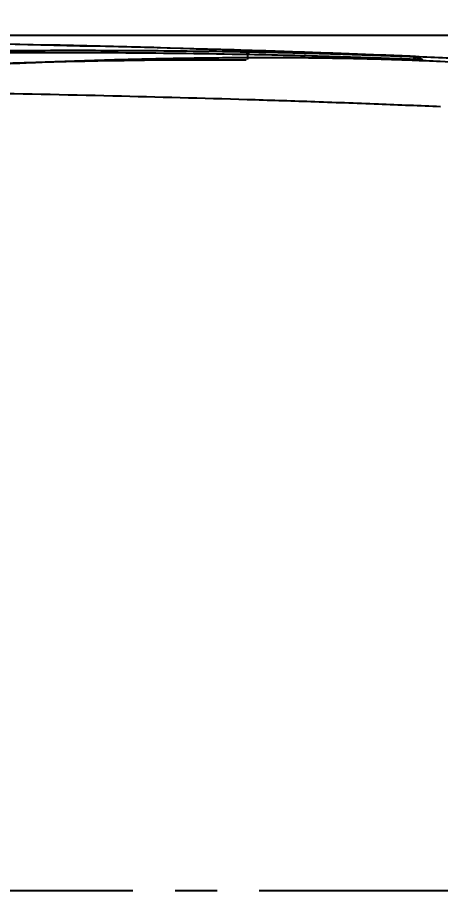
# Model space of a CAD drawing. Extents: x -2111 to 4214, y -25 to 2527.
# Drawn here: x -1580.9 to -1480.3, y 1797 to 2004.6 of the extents above; entities that cross this region are included whole.
import ezdxf

# ---------------------------------------------------------------- set-up
doc = ezdxf.new("R2010")
doc.units = 0
doc.header["$LTSCALE"] = 20
doc.header["$MEASUREMENT"] = 0
doc.linetypes.add('CENTER', pattern=[2, 1.25, -0.25, 0.25, -0.25])
doc.layers.get('0').update_dxf_attribs({"linetype": 'CONTINUOUS'})
doc.layers.get('DEFPOINTS').update_dxf_attribs({"linetype": 'CONTINUOUS'})
doc.layers.add('1', color=7, linetype='CONTINUOUS')
doc.layers.add('CENTER', color=2, linetype='CENTER')
doc.styles.get("Standard").update_dxf_attribs({"font": 'NanumGothic.ttf'})
doc.dimstyles.get("Standard").update_dxf_attribs({"dimtxt": 2.7, "dimasz": 2.5, "dimexe": 1.5, "dimexo": 1.5, "dimgap": 1.5, "dimtad": 1, "dimdec": 0, "dimlfac": 10, "dimzin": 0, "dimdsep": 46, "dimtxsty": 'Standard', "dimcen": 0, "dimclrt": 2, "dimadec": 0, "dimazin": 0, "dimtfac": 1, "dimtdec": 0, "dimtmove": 0, "dimatfit": 3, "dimfxl": 0, "dimtolj": 1, "dimtzin": 0, "dimarcsym": 0})

# ---------------------------------------------------------------- blocks, each defined once
blk = doc.blocks.new('*D66')
at = {"color": 3, "lineweight": -2}
for p, q in [((-1823.43, 1798.91), (-1823.43, 2090.98)), ((-1076.9, 1798.91), (-1076.9, 2090.98)), ((-1797.43, 2084.48), (-1102.9, 2084.48))]:
    blk.add_line(p, q, dxfattribs=at)
at = {"color": 3}
for points in [[(-1797.43, 2088.81), (-1797.43, 2080.15), (-1823.43, 2084.48)], [(-1102.9, 2088.81), (-1102.9, 2080.15), (-1076.9, 2084.48)]]:
    blk.add_solid(points, dxfattribs=at)
at = {"layer": 'DEFPOINTS', "color": 0}
for p in [(-1076.9, 2084.48), (-1823.43, 1796.96), (-1076.9, 1796.96)]:
    blk.add_point(p, dxfattribs=at)
at = {"color": 2, "insert": (-1450.17, 2111.35), "char_height": 26, "attachment_point": 5}
blk.add_mtext('\\A1;747', dxfattribs=at)
blk = doc.blocks.new('A$C0DC70F65')
at = {"layer": '1', "color": 7, "linetype": 'Continuous'}
for points, knots in [([(297.25, 404.06), (263.25, 405.13), (229.25, 405.84), (191.55, 406.41), (187.54, 406.47), (183.54, 406.52)], [0, 0, 0, 0, 0.893637, 0.893637, 1, 1, 1, 1]), ([(297.34, 404.02), (264.5, 405.04), (231.65, 405.72), (193.91, 406.29), (188.76, 406.36), (183.62, 406.43)], [0, 0, 0, 0, 0.863442, 0.863442, 1, 1, 1, 1]), ([(150.95, 400.48), (152.27, 400.6), (154.92, 400.85), (159.17, 401.19), (163.64, 401.52), (168.33, 401.83), (173.25, 402.12), (181.72, 402.58), (194.58, 403.12), (212.59, 403.65), (232.16, 403.98), (249.38, 404.1), (263.71, 404.08), (274.59, 404.02), (285.66, 403.91), (293.17, 403.79), (296.93, 403.73)], [0, 0, 0, 0, 0.041442, 0.082952, 0.124551, 0.166257, 0.208086, 0.250052, 0.373552, 0.500011, 0.62316, 0.749967, 0.812308, 0.874724, 0.937269, 1, 1, 1, 1]), ([(151.67, 400.32), (154.77, 400.59), (162.1, 401.16), (175.49, 401.95), (192.86, 402.68), (214.32, 403.26), (239.73, 403.59), (267.73, 403.58), (287.43, 403.32), (297.22, 403.14)], [0, 0, 0, 0, 0.097779, 0.217073, 0.350717, 0.501973, 0.665979, 0.836054, 1, 1, 1, 1]), ([(296.93, 403.73), (296.98, 403.73), (297.08, 403.73), (297.19, 403.73), (297.24, 403.73)], [0, 0, 0, 0, 0.499994, 1, 1, 1, 1]), ([(297.24, 403.73), (299.63, 403.68), (304.4, 403.59), (311.57, 403.42), (316.36, 403.28), (318.74, 403.21)], [0, 0, 0, 0, 0.336023, 0.669221, 1, 1, 1, 1]), ([(336.88, 402.61), (331.73, 402.83), (326.58, 403.03), (316.27, 403.42), (311.12, 403.6), (303.08, 403.87), (300.19, 403.97), (297.3, 404.06)], [0, 0, 0, 0, 0.390529, 0.390529, 0.781058, 0.781058, 1, 1, 1, 1]), ([(297.53, 403.14), (301.17, 403.07), (308.42, 402.91), (318.93, 402.61), (328.4, 402.3), (334.25, 402.09), (336.88, 401.98)], [0, 0, 0, 0, 0.28077, 0.55653, 0.801315, 1, 1, 1, 1]), ([(318.74, 403.21), (321.78, 403.12), (327.81, 402.93), (333.87, 402.69), (336.88, 402.57)], [0, 0, 0, 0, 0.50277, 1, 1, 1, 1]), ([(159.48, 396.13), (160.57, 396.23), (162.66, 396.42), (165.94, 396.7), (169.09, 396.96), (172.1, 397.2), (174.93, 397.42), (177.52, 397.61), (179.87, 397.79), (181.93, 397.94), (187.73, 398.35), (198.45, 399.07), (212.54, 399.87), (224.97, 400.46), (234.84, 400.86), (245.56, 401.22), (257.15, 401.52), (269.6, 401.74), (282.89, 401.87), (292.16, 401.85), (296.89, 401.85)], [0, 0, 0, 0, 0.039966, 0.076868, 0.110744, 0.141586, 0.169383, 0.194129, 0.215822, 0.234462, 0.250052, 0.370392, 0.499974, 0.562185, 0.627487, 0.695876, 0.767346, 0.84186, 0.919346, 1, 1, 1, 1]), ([(297.19, 402.3), (294.93, 402.29), (290.39, 402.26), (283.68, 402.18), (277.03, 402.06), (270.48, 401.92), (264.02, 401.74), (257.67, 401.54), (251.43, 401.32), (245.31, 401.08), (239.33, 400.82), (233.48, 400.54), (227.77, 400.26), (224.09, 400.06), (222.25, 399.96)], [0, 0, 0, 0, 0.083336, 0.166669, 0.25, 0.333332, 0.416664, 0.499997, 0.583331, 0.666666, 0.75, 0.833334, 0.916667, 1, 1, 1, 1]), ([(343.02, 401.4), (340.81, 401.5), (336.41, 401.68), (329.81, 401.9), (323.23, 402.07), (316.66, 402.19), (310.13, 402.27), (303.63, 402.31), (299.34, 402.3), (297.19, 402.3)], [0, 0, 0, 0, 0.142858, 0.285715, 0.428571, 0.571428, 0.714286, 0.857145, 1, 1, 1, 1]), ([(338.91, 401.7), (338.85, 401.76), (338.79, 401.83), (338.47, 402.1), (338.17, 402.28), (337.55, 402.53), (337.22, 402.6), (336.88, 402.61)], [0, 0, 0, 0, 0.115721, 0.115721, 0.557739, 0.557739, 1, 1, 1, 1]), ([(659.72, 377.87), (655.74, 378.3), (648.33, 379.1), (638.05, 380.19), (629.44, 381.08), (622.39, 381.8), (610.84, 382.96), (588.15, 385.19), (543.25, 389.33), (475.06, 394.85), (415.78, 398.68), (376.17, 400.76), (363.22, 401.4), (352.69, 401.89), (344.13, 402.27), (339.6, 402.46), (337.15, 402.56)], [0, 0, 0, 0, 0.037129, 0.069076, 0.095839, 0.117419, 0.13474, 0.203463, 0.328857, 0.552774, 0.837756, 0.879555, 0.92057, 0.957921, 0.977285, 1, 1, 1, 1]), ([(222.25, 394.17), (225.2, 394.12), (239.54, 393.86), (264.51, 393.33), (286.52, 392.73), (297.15, 392.41)], [0, 0, 0, 0, 0.118044, 0.573792, 1, 1, 1, 1]), ([(297.15, 392.41), (302.19, 392.26), (312.6, 391.92), (327.93, 391.36), (338.22, 390.94), (343.14, 390.73)], [0, 0, 0, 0, 0.328456, 0.678719, 1, 1, 1, 1])]:
    blk.add_open_spline(points, degree=3, knots=knots, dxfattribs=at)
for points, weights in [([(297.22, 403.14), (297.14, 403.49), (297.04, 403.69), (296.93, 403.73)], [1.02052492823, 0.993239880802, 0.993158600111, 1.02028108616]), ([(297.24, 403.73), (297.35, 403.68), (297.45, 403.48), (297.53, 403.14)], [1.01960529215, 0.99301287825, 0.993472719104, 1.02098481471]), ([(336.88, 401.98), (336.88, 402.33), (336.89, 402.53), (336.88, 402.57)], [1.02102063757, 0.993422161997, 0.99299968851, 1.01975321711]), ([(336.88, 402.57), (337.69, 402.54), (338.45, 402.2), (339.01, 401.56)], [0.996291251592, 0.898603593254, 0.852509860827, 0.858010054311]), ([(338.35, 401.62), (337.89, 401.85), (337.39, 401.97), (336.88, 401.98)], [0.870237570271, 0.889942167532, 0.931800358143, 0.995812142104])]:
    blk.add_rational_spline(points, weights, degree=3, dxfattribs=at)
for points in [[(297.22, 403.14), (297.21, 402.71), (297.2, 402.28), (297.19, 401.84)], [(297.53, 403.14), (297.43, 403.14), (297.33, 403.14), (297.22, 403.14)], [(297.24, 403.73), (297.24, 403.84), (297.24, 403.95), (297.25, 404.06)], [(297.3, 404.06), (297.28, 404.06), (297.26, 404.06), (297.25, 404.06)], [(336.88, 402.57), (336.88, 402.59), (336.88, 402.6), (336.88, 402.61)], [(362.7, 400.46), (356.14, 400.78), (349.58, 401.1), (343.02, 401.41)]]:
    blk.add_open_spline(points, degree=3, dxfattribs=at)
blk = doc.blocks.new('*D69')
at = {"color": 3, "lineweight": -2}
for p, q in [((-1636.67, 2000.34), (-972.04, 2000.34)), ((-978.54, 1974.34), (-978.54, 1824.02)), ((-978.54, 1619.57), (-978.54, 1769.9)), ((-1635.82, 1593.57), (-972.04, 1593.57))]:
    blk.add_line(p, q, dxfattribs=at)
at = {"color": 3}
for points in [[(-982.87, 1974.34), (-974.21, 1974.34), (-978.54, 2000.34)], [(-982.87, 1619.57), (-974.21, 1619.57), (-978.54, 1593.57)]]:
    blk.add_solid(points, dxfattribs=at)
at = {"layer": 'DEFPOINTS', "color": 0}
for p in [(-1638.62, 2000.34), (-1637.77, 1593.57), (-978.54, 1593.57)]:
    blk.add_point(p, dxfattribs=at)
at = {"color": 2, "insert": (-978.54, 1796.96), "char_height": 26, "attachment_point": 5}
blk.add_mtext('\\A1;407', dxfattribs=at)

msp = doc.modelspace()

# ---------------------------------------------------------------- linework, layer by layer
at = {"layer": 'CENTER', "color": 1, "linetype": 'CENTER', "ltscale": 2}
msp.add_line((-1843.43, 1796.96), (-1041.04, 1796.96), dxfattribs=at)

# ---------------------------------------------------------------- block references
msp.add_blockref('A$C0DC70F65', (-1823.43, 1592.67))

# ---------------------------------------------------------------- dimensions: what is measured, and where the dimension line sits
dim = msp.add_linear_dim(base=(-1076.9, 2084.48), p1=(-1823.43, 1796.96), p2=(-1076.9, 1796.96), dimstyle='Standard', override={"dimscale": 1.3, "dimtxt": 20, "dimasz": 20, "dimexe": 5, "dimgap": 10, "dimlfac": 1, "dimclrd": 3, "dimclre": 3, "dimarcsym": 1})
dim.commit()
dim.dimension.update_dxf_attribs({"geometry": '*D66', "text_midpoint": (-1450.17, 2084.48), "dimtype": 160})
dim = msp.add_linear_dim(base=(-978.54, 1593.57), p1=(-1638.62, 2000.34), p2=(-1637.77, 1593.57), angle=90, dimstyle='Standard', override={"dimscale": 1.3, "dimtxt": 20, "dimasz": 20, "dimexe": 5, "dimgap": 10, "dimtih": 1, "dimtoh": 1, "dimlfac": 1, "dimclrd": 3, "dimclre": 3, "dimarcsym": 1})
dim.commit()
dim.dimension.update_dxf_attribs({"geometry": '*D69', "text_midpoint": (-978.54, 1796.96)})

doc.saveas('drawing.dxf')
